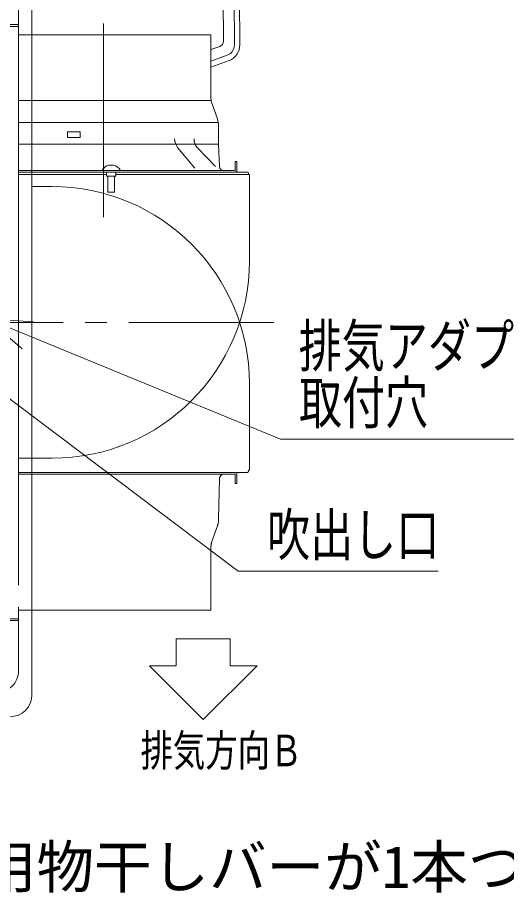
# Model space of a CAD drawing. Units: millimetres on the paper. Extents: x -305 to 305, y -152 to 152.
# Drawn here: x -69 to -46.69, y 12.56 to 52.54 of the extents above; entities that cross this region are included whole.
import ezdxf
from ezdxf.enums import TextEntityAlignment as Align

# ---------------------------------------------------------------- set-up
doc = ezdxf.new("R2010")
doc.units = ezdxf.units.MM
for name, pattern in [('LONG_CHAIN', [21, 18, -1, 1, -1]), ('LONG_DASHED2', [13, 12, -1]), ('LONG_DOUBLE_CHAIN', [21.8, 18, -1, 0.6, -0.6, 0.6, -1])]:
    doc.linetypes.add(name, pattern=pattern)
doc.layers.add('0-2_S3', color=7, linetype='Continuous', lineweight=9)
doc.styles.add('ＭＳ ゴシック', font='')
doc.styles.get('ＭＳ ゴシック').set_extended_font_data('MS Gothic')

msp = doc.modelspace()

# ---------------------------------------------------------------- linework, layer by layer
at = {"layer": '0-2_S3', "linetype": 'LONG_DOUBLE_CHAIN'}
for p, q in [((-68.35, 38.627), (-68.35, 55.63)), ((-67.42, 44.828), (-68.35, 44.828)), ((-68.95, 31.777), (-58.519, 31.777)), ((-59.074, 31.697), (-68.95, 31.697)), ((-59.074, 31.277), (-59.074, 31.697)), ((-58.994, 31.577), (-58.994, 31.697)), ((-58.469, 31.827), (-58.469, 31.877)), ((-59.825, 29.667), (-59.782, 31.506)), ((-58.994, 31.277), (-59.074, 31.277)), ((-58.994, 31.577), (-58.994, 31.277)), ((-60.146, 28.577), (-59.881, 29.336)), ((-60.175, 25.497), (-60.175, 28.412)), ((-68.95, 25.497), (-60.175, 25.497)), ((-61.756, 24.185), (-61.756, 22.956)), ((-61.756, 22.956), (-62.985, 22.956)), ((-62.985, 22.956), (-60.527, 20.499)), ((-58.069, 22.956), (-60.527, 20.499))]:
    msp.add_line(p, q, dxfattribs=at)
at = {"layer": '0-2_S3'}
for p, q in [((-68.95, 52.228), (-68.95, 54.528)), ((-59.609, 51.462), (-59.624, 54.435)), ((-59.108, 51.29), (-59.125, 54.585)), ((-58.858, 51.291), (-58.876, 54.767)), ((-103.752, 52.128), (-68.95, 52.128)), ((-68.95, 52.228), (-71.737, 52.228)), ((-68.95, 52.228), (-68.95, 52.157)), ((-68.95, 52.151), (-68.95, 52.157)), ((-68.95, 52.151), (-68.95, 52.116)), ((-68.95, 52.028), (-68.95, 52.116)), ((-68.95, 52.028), (-68.95, 38.627)), ((-68.95, 51.758), (-60.175, 51.758)), ((-60.175, 51.758), (-60.175, 48.843)), ((-60.175, 51.078), (-59.772, 51.226)), ((-60.175, 50.545), (-59.435, 50.818)), ((-60.175, 50.278), (-59.348, 50.584)), ((-68.95, 48.759), (-60.175, 48.759)), ((-60.146, 48.678), (-59.881, 47.918)), ((-68.95, 47.756), (-59.839, 47.756)), ((-59.825, 47.588), (-59.825, 46.768)), ((-66.721, 47.284), (-66.721, 47.068)), ((-66.71, 47.331), (-66.153, 47.331)), ((-66.142, 47.068), (-66.142, 47.284)), ((-66.721, 47.068), (-66.142, 47.068)), ((-68.95, 46.758), (-59.825, 46.758)), ((-65.075, 46.747), (-65.075, 46.768)), ((-61.696, 46.608), (-60.911, 45.662)), ((-60.807, 46.608), (-59.962, 45.749)), ((-59.824, 46.747), (-59.782, 45.749)), ((-65.125, 45.608), (-65.125, 45.558)), ((-65.075, 45.749), (-65.075, 45.558)), ((-64.603, 45.808), (-64.847, 45.808)), ((-64.325, 45.558), (-64.325, 45.608)), ((-58.994, 45.978), (-59.074, 45.978)), ((-59.074, 45.978), (-59.074, 45.678)), ((-59.074, 45.678), (-59.074, 45.558)), ((-58.994, 45.678), (-58.994, 45.978)), ((-58.994, 45.678), (-58.994, 45.558)), ((-68.95, 45.558), (-59.074, 45.558)), ((-58.519, 45.478), (-68.95, 45.478)), ((-64.94, 45.378), (-68.95, 45.378)), ((-64.94, 45.478), (-64.94, 45.308)), ((-64.94, 45.308), (-64.51, 45.308)), ((-64.875, 45.308), (-64.875, 44.578)), ((-64.575, 44.578), (-64.575, 45.308)), ((-64.51, 45.308), (-64.51, 45.478)), ((-64.51, 45.378), (-58.419, 45.378)), ((-58.469, 45.428), (-58.469, 45.378)), ((-58.419, 45.378), (-58.419, 41.428)), ((-64.875, 44.578), (-64.575, 44.578)), ((-70.386, 38.795), (-68.789, 37.418)), ((-70.386, 38.795), (-68.283, 38.652)), ((-70.386, 38.795), (-56.999, 33.297)), ((-68.35, 38.627), (-68.35, 21.625)), ((-73.153, 37.988), (-58.932, 27.267)), ((-56.999, 33.297), (-43.256, 33.297)), ((-67.42, 32.427), (-68.35, 32.427)), ((-58.932, 27.267), (-49.805, 27.267))]:
    msp.add_line(p, q, dxfattribs=at)
at = {"layer": '0-2_S3', "linetype": 'LONG_CHAIN'}
for p, q in [((-65.075, 52.278), (-65.075, 43.428)), ((-105.919, 38.627), (-57.311, 38.627))]:
    msp.add_line(p, q, dxfattribs=at)
at = {"layer": '0-2_S3', "linetype": 'LONG_DASHED2'}
for p, q in [((-68.95, 38.627), (-68.95, 25.227)), ((-68.35, 32.427), (-68.95, 32.427)), ((-68.95, 25.139), (-68.95, 25.227)), ((-71.8, 25.098), (-68.95, 25.098)), ((-71.737, 25.027), (-68.95, 25.027)), ((-68.95, 25.139), (-68.95, 25.104)), ((-68.95, 25.098), (-68.95, 25.104)), ((-68.95, 25.098), (-68.95, 25.027)), ((-68.95, 22.726), (-68.95, 25.027))]:
    msp.add_line(p, q, dxfattribs=at)
at = {"layer": '0-2_S3', "linetype": 'LONG_DOUBLE_CHAIN'}
for points in [[(-58.469, 31.877), (-58.419, 31.877), (-58.419, 35.827)], [(-61.756, 24.185), (-59.298, 24.185), (-59.298, 22.956), (-58.069, 22.956)]]:
    msp.add_lwpolyline(points, dxfattribs=at)
at = {"layer": '0-2_S3'}
for centre, radius, start, end in [((-59.859, 51.461), 0.25, 290.2893, 0.2894), ((-59.608, 51.287), 0.5, 290.2893, 0.2892), ((-59.608, 51.287), 0.75, 290.2892, 0.2893), ((-59.674, 48.843), 0.5, 179.9999, 199.2899), ((-60.825, 47.588), 1, 0, 19.29), ((-66.62, 47.285), 0.102, 152.9958, 180.4007), ((-66.242, 47.285), 0.101, 359.832, 27.5163), ((-61.16, 47.022), 0.677, 181.7082, 217.6856), ((-60.41, 46.963), 0.533, 175.9092, 221.8636), ((-59.324, 46.768), 0.5, 180, 182.386), ((-64.582, 45.147), 0.712, 111.7926, 139.6375), ((-64.867, 45.147), 0.712, 40.3625, 68.2074), ((-59.583, 45.758), 0.2, 182.386, 270), ((-59.074, 45.558), 0.08, 269.9998, 0), ((-58.519, 45.428), 0.05, 0, 90), ((-67.42, 41.428), 9.001, 270, 0)]:
    msp.add_arc(centre, radius, start, end, dxfattribs=at)
at = {"layer": '0-2_S3', "linetype": 'LONG_DOUBLE_CHAIN'}
for centre, radius, start, end in [((-67.42, 35.827), 9.001, 0, 90), ((-59.583, 31.497), 0.2, 90, 177.6141), ((-59.074, 31.697), 0.08, 0, 90.0002), ((-58.519, 31.827), 0.05, 270, 0), ((-60.825, 29.667), 1, 340.71, 0), ((-59.674, 28.412), 0.5, 160.71, 180.0001)]:
    msp.add_arc(centre, radius, start, end, dxfattribs=at)
at = {"layer": '0-2_S3', "linetype": 'LONG_DASHED2'}
msp.add_arc((-69.95, 22.726), 1, 270, 0, dxfattribs=at)
at = {"layer": '0-2_S3'}
msp.add_ellipse((-69.351, 21.628), major_axis=(0.709, -0.709), ratio=0.997265, start_param=5.498565, end_param=7.067214, dxfattribs=at)

# ---------------------------------------------------------------- texts
at = {"layer": '0-2_S3', "style": 'ＭＳ ゴシック', "width": 0.75}
for s, height, p in [('排気アダプター', 1.921, (-56.172, 36.027)), ('取付穴', 1.921, (-56.159, 33.427)), ('吹出し口', 1.921, (-57.618, 27.397)), ('排気方向Ｂ', 1.443, (-63.389, 17.933))]:
    msp.add_text(s, height=height, dxfattribs=at).set_placement(p, align=Align.BOTTOM_LEFT)
at = {"layer": '0-2_S3', "style": 'ＭＳ ゴシック'}
msp.add_text('※暖房換気乾燥機（電気式）には、専用物干しバーが1本つきます。', height=1.924, dxfattribs=at).set_placement((-115.371, 12.234), align=Align.BOTTOM_LEFT)

doc.saveas('drawing.dxf')
